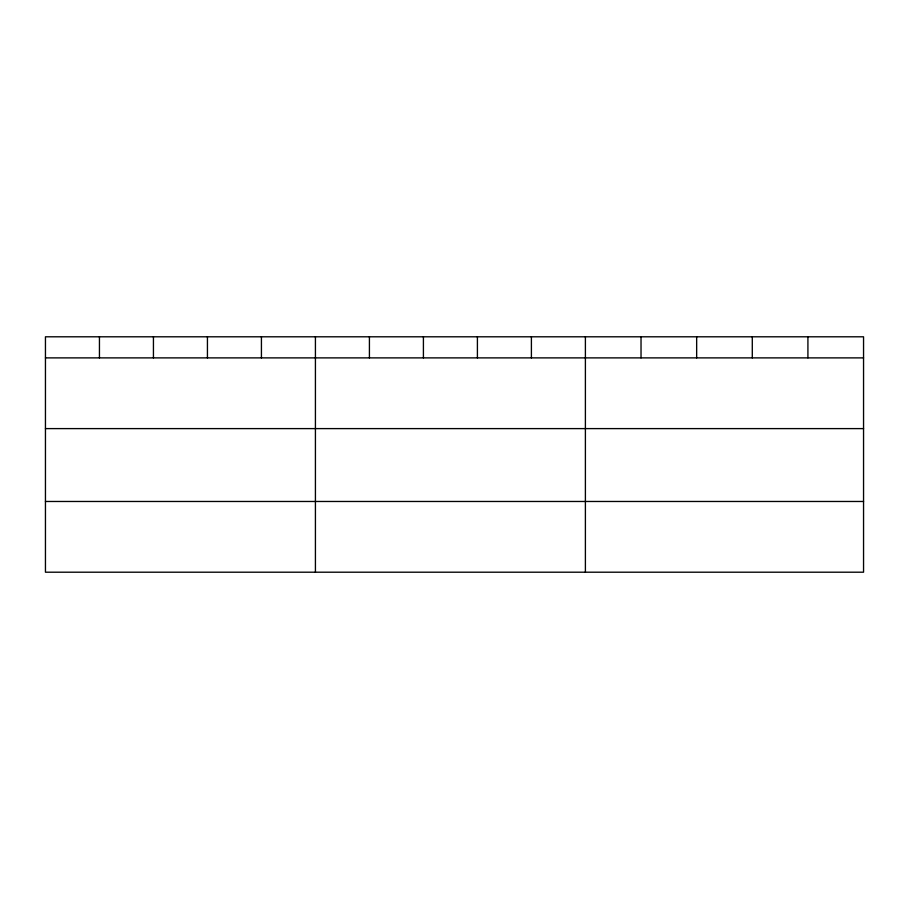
<?xml version="1.0" encoding="UTF-8"?>
<svg xmlns="http://www.w3.org/2000/svg" width="909" height="909" viewBox="0 0 909 909"><rect width="100%" height="100%" fill="white"/><g stroke="black" fill="none" stroke-linecap="round" stroke-linejoin="round"><path stroke-width="1.36" d="M863.55 357.885L863.55 572.204L45.45 572.204L45.45 336.796L863.55 336.796L863.55 357.885L45.45 357.885M45.45 428.605L863.55 428.605M45.45 501.473L863.55 501.473M807.919 336.796L807.919 357.885M752.288 336.796L752.288 357.885M696.658 336.796L696.658 357.885M641.027 336.796L641.027 357.885M585.396 336.796L585.396 572.204M531.401 336.796L531.401 357.885M477.407 336.796L477.407 357.885M423.412 336.796L423.412 357.885M369.418 336.796L369.418 357.885M315.423 336.796L315.423 572.204M261.428 336.796L261.428 357.885M207.434 336.796L207.434 357.885M153.439 336.796L153.439 357.885M99.445 336.796L99.445 357.885"/></g></svg>
